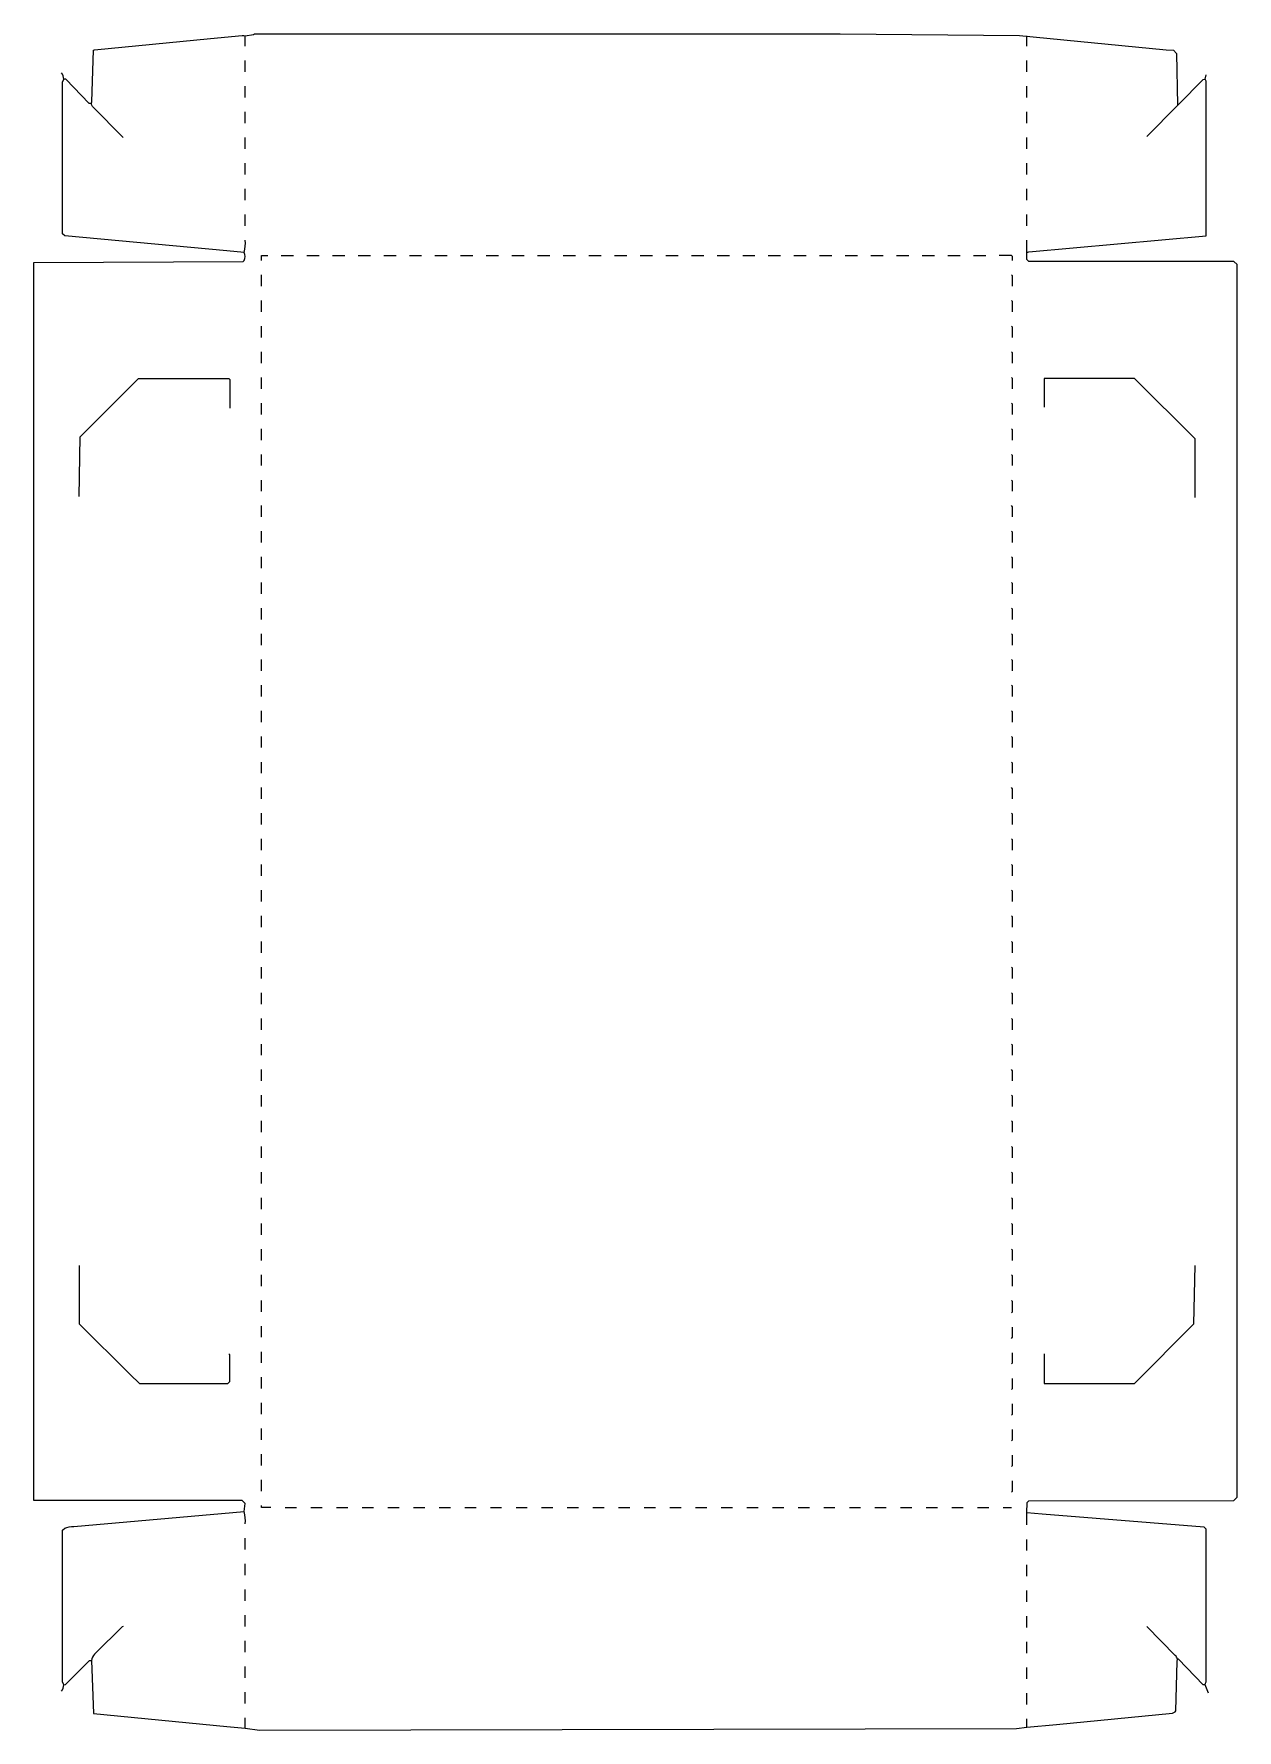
# Model space of a CAD drawing. Extents: x 61 to 1234, y 85 to 1739.
import ezdxf

# ---------------------------------------------------------------- set-up
doc = ezdxf.new("R2010")
doc.units = 0
doc.layers.get('0').update_dxf_attribs({"linetype": 'CONTINUOUS'})

msp = doc.modelspace()

# ---------------------------------------------------------------- linework, layer by layer
at = {"color": 250, "linetype": 'CONTINUOUS'}
for points in [[(148, 1638), (118.249866, 1668.241805, -0.127049), (117, 1671), (117.3, 1672.9), (119, 1723), (120.067568, 1723.594595), (233.040984, 1734.54918), (263.955446, 1737.445545, -0.092642), (267, 1737), (274.946154, 1738.430769), (276, 1739), (847, 1739), (1021.997159, 1737.502873), (1164.955446, 1723.554455), (1172, 1723), (1175, 1720), (1176, 1670), (1175.8, 1669.1), (1146, 1639)], [(266, 1526), (248.959016, 1527.54918), (91, 1542), (89, 1544), (89, 1692), (90, 1695, 0.120666), (88, 1701)], [(267, 286, 0.094028), (266, 298), (267, 306), (264, 309), (61, 309), (61, 1516), (265, 1517), (266, 1518, 0.232812), (266, 1526, 0.08251), (267, 1538)], [(88, 123, 0.120666), (90, 129), (89, 132), (89, 280), (91, 282, -0.077308), (100.040984, 283.54918), (266, 298)], [(148, 186), (147.1, 185.8), (121, 160), (120, 159, 0.09859), (117, 153), (118.998403, 101.039936), (249.040984, 88.45082), (267, 87), (281, 85), (1019.04878, 86.560976), (1029, 88), (1057.955446, 90.445545), (1171.088235, 101.647059), (1173.538462, 102.692308), (1174.3, 103.9), (1175.489371, 151.989805), (1176, 154)], [(1203, 129), (1201, 129), (1177, 154), (1176, 154, 0.124655), (1173.750154, 157.758769), (1146, 186)]]:
    msp.add_lwpolyline(points, format="xyb", dxfattribs=at)
for points in [[(267, 1727), (267, 1737)], [(1029, 1727), (1029, 1737)], [(267, 1702), (267, 1713)], [(1029, 1702), (1029, 1713)], [(117, 1671), (115, 1671), (92, 1695), (90, 1695)], [(267, 1677), (267, 1688)], [(1029, 1526), (1031.06, 1526.58), (1204, 1542), (1204, 1693), (1203, 1695), (1204, 1699)], [(1029, 1677), (1029, 1688)], [(1176, 1670), (1176.9, 1670.2), (1201.1, 1694.7), (1203, 1695)], [(267, 1652), (267, 1663)], [(1029, 1652), (1029, 1663)], [(267, 1627), (267, 1638)], [(1029, 1627), (1029, 1638)], [(267, 1602), (267, 1613)], [(1029, 1602), (1029, 1613)], [(267, 1577), (267, 1588)], [(1029, 1577), (1029, 1588)], [(267, 1552), (267, 1563)], [(1029, 1552), (1029, 1563)], [(283, 1518), (283, 1523), (289, 1523)], [(302, 1523), (314, 1523)], [(327, 1523), (339, 1523)], [(352, 1523), (364, 1523)], [(377, 1523), (389, 1523)], [(402, 1523), (414, 1523)], [(427, 1523), (439, 1523)], [(452, 1523), (464, 1523)], [(477, 1523), (489, 1523)], [(502, 1523), (514, 1523)], [(527, 1523), (539, 1523)], [(552, 1523), (564, 1523)], [(577, 1523), (589, 1523)], [(602, 1523), (614, 1523)], [(627, 1523), (639, 1523)], [(652, 1523), (664, 1523)], [(677, 1523), (689, 1523)], [(702, 1523), (714, 1523)], [(727, 1523), (739, 1523)], [(752, 1523), (764, 1523)], [(777, 1523), (789, 1523)], [(802, 1523), (814, 1523)], [(827, 1523), (839, 1523)], [(852, 1523), (864, 1523)], [(877, 1523), (889, 1523)], [(902, 1523), (914, 1523)], [(927, 1523), (939, 1523)], [(952, 1523), (964, 1523)], [(977, 1523), (989, 1523)], [(1015, 1518), (1015, 1522), (1014, 1523), (1002, 1523)], [(1029, 285), (1029, 297), (1029.45082, 306.959016), (1031.002475, 308.5025), (1231, 309), (1234, 312), (1234, 1514), (1231, 1517), (1031, 1517), (1029, 1519), (1029, 1526), (1029, 1538)], [(283, 1493), (283, 1504)], [(283, 1468), (283, 1479)], [(283, 1443), (283, 1454)], [(283, 1418), (283, 1429)], [(105, 1288), (106, 1346), (163, 1403), (251, 1403), (252, 1402), (252, 1374)], [(283, 1393), (283, 1404)], [(1193, 1287), (1193, 1344), (1134, 1403), (1046, 1403), (1046, 1375)], [(283, 1368), (283, 1379)], [(283, 1343), (283, 1354)], [(283, 1318), (283, 1329)], [(283, 1293), (283, 1304)], [(283, 1268), (283, 1279)], [(283, 1243), (283, 1254)], [(283, 1218), (283, 1229)], [(283, 1193), (283, 1204)], [(283, 1168), (283, 1179)], [(283, 1143), (283, 1154)], [(283, 1118), (283, 1129)], [(283, 1093), (283, 1104)], [(283, 1068), (283, 1079)], [(283, 1043), (283, 1054)], [(283, 1018), (283, 1029)], [(283, 993), (283, 1004)], [(283, 968), (283, 979)], [(283, 943), (283, 954)], [(283, 918), (283, 929)], [(283, 893), (283, 904)], [(283, 868), (283, 879)], [(283, 843), (283, 854)], [(283, 818), (283, 829)], [(283, 793), (283, 804)], [(283, 768), (283, 779)], [(283, 743), (283, 754)], [(283, 718), (283, 729)], [(283, 693), (283, 704)], [(283, 668), (283, 679)], [(283, 643), (283, 654)], [(283, 618), (283, 629)], [(283, 593), (283, 604)], [(283, 568), (283, 579)], [(283, 543), (283, 554)], [(105, 538), (105, 481), (154.776243, 431.751381), (164, 423), (250, 423), (251, 424), (252, 425), (252, 451), (251, 452)], [(1046, 452), (1046, 423), (1134, 423), (1192, 481), (1193, 538)], [(283, 518), (283, 529)], [(283, 493), (283, 504)], [(283, 468), (283, 479)], [(283, 443), (283, 454)], [(283, 418), (283, 429)], [(283, 393), (283, 404)], [(283, 368), (283, 379)], [(283, 343), (283, 354)], [(283, 318), (283, 329)], [(292, 302), (283, 302), (283, 304)], [(306, 302), (317, 302)], [(331, 302), (342, 302)], [(356, 302), (367, 302)], [(381, 302), (392, 302)], [(406, 302), (417, 302)], [(431, 302), (442, 302)], [(456, 302), (467, 302)], [(481, 302), (492, 302)], [(506, 302), (517, 302)], [(531, 302), (542, 302)], [(556, 302), (567, 302)], [(581, 302), (592, 302)], [(606, 302), (617, 302)], [(631, 302), (642, 302)], [(656, 302), (667, 302)], [(681, 302), (692, 302)], [(706, 302), (717, 302)], [(731, 302), (742, 302)], [(756, 302), (767, 302)], [(781, 302), (792, 302)], [(806, 302), (817, 302)], [(831, 302), (842, 302)], [(856, 302), (867, 302)], [(881, 302), (892, 302)], [(906, 302), (917, 302)], [(931, 302), (942, 302)], [(956, 302), (967, 302)], [(981, 302), (992, 302)], [(1006, 302), (1014, 302)], [(1206, 121), (1203, 129), (1203.3, 130.9), (1204, 132), (1204, 281), (1202, 283), (1043.964706, 295.541176), (1029, 297)], [(267, 261), (267, 272)], [(1029, 260), (1029, 271)], [(267, 236), (267, 247)], [(1029, 235), (1029, 246)], [(267, 211), (267, 222)], [(1029, 210), (1029, 221)], [(267, 186), (267, 197)], [(1029, 185), (1029, 196)], [(267, 161), (267, 172)], [(1029, 160), (1029, 171)], [(90, 129), (91.9, 129.3), (115.1, 152.7), (117, 153)], [(267, 136), (267, 147)], [(1029, 135), (1029, 146)], [(267, 111), (267, 122)], [(1029, 110), (1029, 121)], [(267, 87), (267, 97)], [(1029, 88), (1029, 96)]]:
    msp.add_lwpolyline(points, dxfattribs=at)
at = {"color": 251, "linetype": 'CONTINUOUS'}
for points in [[(1015, 1493), (1015, 1503), (1014, 1504)], [(1015, 1468), (1015, 1478), (1014, 1479)], [(1015, 1443), (1015, 1453), (1014, 1454)], [(1015, 1418), (1015, 1428), (1014, 1429)], [(1015, 1393), (1015, 1403), (1014, 1404)], [(1015, 1368), (1015, 1378), (1014, 1379)], [(1015, 1343), (1015, 1353), (1014, 1354)], [(1015, 1318), (1015, 1328), (1014, 1329)], [(1015, 1293), (1015, 1303), (1014, 1304)], [(1015, 1268), (1015, 1278), (1014, 1279)], [(1015, 1243), (1015, 1253), (1014, 1254)], [(1015, 1218), (1015, 1228), (1014, 1229)], [(1015, 1193), (1015, 1203), (1014, 1204)], [(1015, 1168), (1015, 1178), (1014, 1179)], [(1015, 1143), (1015, 1153), (1014, 1154)], [(1015, 1118), (1015, 1128), (1014, 1129)], [(1015, 1093), (1015, 1103), (1014, 1104)], [(1015, 1068), (1015, 1078), (1014, 1079)], [(1015, 1043), (1015, 1053), (1014, 1054)], [(1015, 1018), (1015, 1028), (1014, 1029)], [(1015, 993), (1015, 1003), (1014, 1004)], [(1015, 968), (1015, 978), (1014, 979)], [(1015, 943), (1015, 953), (1014, 954)], [(1015, 918), (1015, 928), (1014, 929)], [(1015, 893), (1015, 903), (1014, 904)], [(1015, 868), (1015, 878), (1014, 879)], [(1015, 843), (1015, 853), (1014, 854)], [(1015, 818), (1015, 828), (1014, 829)], [(1015, 793), (1015, 803), (1014, 804)], [(1015, 768), (1015, 778), (1014, 779)], [(1015, 743), (1015, 753), (1014, 754)], [(1015, 718), (1015, 728), (1014, 729)], [(1015, 693), (1015, 703), (1014, 704)], [(1015, 668), (1015, 678), (1014, 679)], [(1015, 643), (1015, 653), (1014, 654)], [(1015, 618), (1015, 628), (1014, 629)], [(1015, 593), (1015, 603), (1014, 604)], [(1015, 568), (1015, 578), (1014, 579)], [(1015, 543), (1015, 553), (1014, 554)], [(1015, 518), (1015, 528), (1014, 529)], [(1014, 492), (1015, 493), (1015, 503), (1014, 504)]]:
    msp.add_lwpolyline(points, dxfattribs=at)
at = {"color": 252, "linetype": 'CONTINUOUS'}
for points in [[(1014, 467), (1015, 468), (1015, 478)], [(1014, 442), (1015, 443), (1015, 453)], [(1014, 417), (1015, 418), (1015, 428)], [(1014, 392), (1015, 393), (1015, 403)], [(1014, 367), (1015, 368), (1015, 378)], [(1014, 342), (1015, 343), (1015, 353)], [(1014, 317), (1015, 318), (1015, 328)]]:
    msp.add_lwpolyline(points, dxfattribs=at)

doc.saveas('drawing.dxf')
